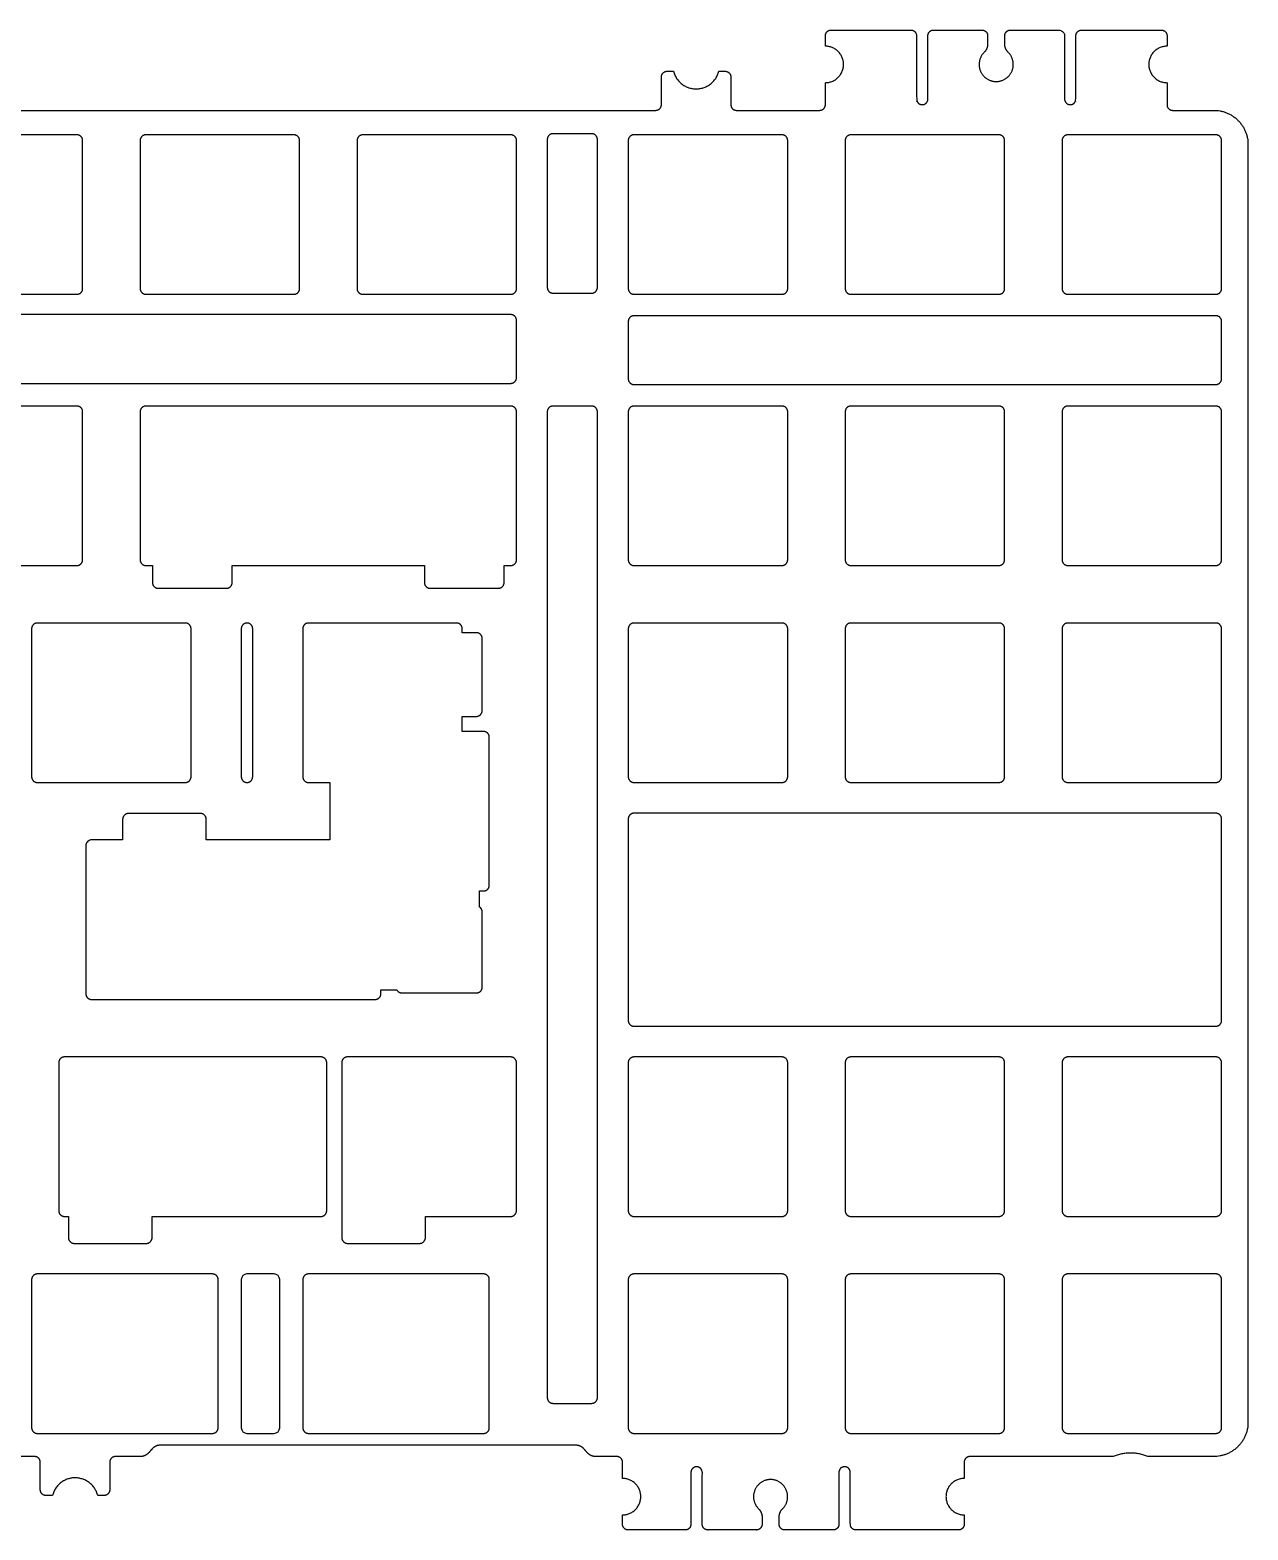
# Model space of a CAD drawing. Header units: millimetres. Extents: x 0 to 347, y 0 to 132.
# Drawn here: x 240.4 to 347.4, y 0 to 131.7 of the extents above; entities that cross this region are included whole.
import ezdxf

# ---------------------------------------------------------------- set-up
doc = ezdxf.new("R2010")
doc.units = ezdxf.units.MM
doc.layers.add('默认', color=7, linetype='Continuous', true_color=0x000000)

msp = doc.modelspace()

# ---------------------------------------------------------------- linework, layer by layer
at = {"layer": '默认'}
for p, q in [((300.89, 128.07), (301.45, 128.07)), ((295.85, 125.14), (295.85, 127.57)), ((301.95, 127.57), (301.95, 125.14)), ((310.25, 125.14), (310.25, 127.07)), ((340.25, 127.07), (340.25, 125.14)), ((302.45, 124.64), (309.75, 124.64)), ((340.75, 124.64), (344.36, 124.64)), ((347.36, 121.64), (347.36, 9.45)), ((261.84, 22.48), (259.46, 22.48)), ((258.96, 21.98), (258.96, 8.98)), ((262.34, 8.98), (262.34, 21.98)), ((259.46, 8.48), (261.84, 8.48)), ((241.31, 3.53), (241.31, 5.95)), ((247.41, 5.95), (247.41, 3.53))]:
    msp.add_line(p, q, dxfattribs=at)
for points in [[(282.62, 98.68), (250.58, 98.68)], [(250.58, 84.68), (251.16, 84.68), (251.16, 83.18)], [(258.16, 83.18), (258.16, 84.68), (275.04, 84.68), (275.04, 83.18)], [(282.04, 83.18), (282.04, 84.68), (282.62, 84.68)], [(279.59, 78.78), (278.36, 78.78), (278.36, 79.13)], [(280.24, 70.1), (278.36, 70.1), (278.36, 71.43), (279.59, 71.43)], [(264.86, 65.63), (266.74, 65.63), (266.74, 60.58)], [(279.89, 54.69), (279.89, 56.11), (280.24, 56.11)], [(271.22, 47.08), (271.22, 47.43), (272.61, 47.43)], [(267.78, 41.03), (267.78, 25.68)], [(243.43, 27.53), (243.78, 27.53), (243.78, 25.68)], [(251.13, 25.68), (251.13, 27.53), (265.96, 27.53)], [(275.13, 25.68), (275.13, 27.53), (282.62, 27.53)]]:
    msp.add_lwpolyline(points, dxfattribs=at)
for centre, start, end in [((259.46, 21.98), 90, 180), ((261.84, 21.98), 0, 90), ((259.46, 8.98), 180, 270), ((261.84, 8.98), 270, 0)]:
    msp.add_arc(centre, 0.5, start, end, dxfattribs=at)
for points, weights, degree in [([(310.25, 131.19), (310.25, 131.69), (310.75, 131.69)], [1, 0.707106781182, 1], 2), ([(324, 131.69), (324.5, 131.69), (324.5, 131.19)], [1, 0.70710739093, 1], 2), ([(324.5, 130.45), (324.5, 130.03), (324.2, 129.74)], [1, 0.921954445729, 1], 2), ([(326.3, 129.74), (326, 130.03), (326, 130.45)], [1, 0.921954445728, 1], 2), ([(339.75, 131.69), (340.25, 131.69), (340.25, 131.19)], [1, 0.707106781182, 1], 2), ([(295.85, 127.57), (295.85, 128.07), (296.35, 128.07)], [1, 0.707106781187, 1], 2), ([(301.45, 128.07), (301.95, 128.07), (301.95, 127.57)], [1, 0.707106781188, 1], 2), ([(295.35, 124.64), (295.85, 124.64), (295.85, 125.14)], [1, 0.707106784968, 1], 2), ([(301.95, 125.14), (301.95, 124.64), (302.45, 124.64)], [1, 0.707106778366, 1], 2), ([(309.75, 124.64), (310.25, 124.64), (310.25, 125.14)], [1, 0.707106781086, 1], 2), ([(340.25, 125.14), (340.25, 124.64), (340.75, 124.64)], [1, 0.707106781431, 1], 2), ([(344.36, 124.64), (347.36, 124.64), (347.36, 121.64)], [1, 0.707106781188, 1], 2), ([(245.03, 121.99), (245.03, 122.49), (244.53, 122.49)], [1, 0.707106781187, 1], 2), ([(250.58, 122.49), (250.08, 122.49), (250.08, 121.99)], [1, 0.707106781187, 1], 2), ([(264.08, 121.99), (264.08, 122.49), (263.58, 122.49)], [1, 0.707106781187, 1], 2), ([(269.63, 122.49), (269.13, 122.49), (269.13, 121.99)], [1, 0.707106781187, 1], 2), ([(283.13, 121.99), (283.13, 122.49), (282.62, 122.49)], [1, 0.707106781187, 1], 2), ([(286.33, 122.59), (285.83, 122.59), (285.83, 122.09)], [1, 0.707106781186, 1], 2), ([(290.23, 122.09), (290.23, 122.59), (289.73, 122.59)], [1, 0.707106781187, 1], 2), ([(293.44, 122.49), (292.94, 122.49), (292.94, 121.99)], [1, 0.707106781187, 1], 2), ([(306.94, 121.99), (306.94, 122.49), (306.44, 122.49)], [1, 0.707106781187, 1], 2), ([(312.49, 122.49), (311.99, 122.49), (311.99, 121.99)], [1, 0.707106781187, 1], 2), ([(325.99, 121.99), (325.99, 122.49), (325.49, 122.49)], [1, 0.707106781187, 1], 2), ([(331.54, 122.49), (331.04, 122.49), (331.04, 121.99)], [1, 0.707106781187, 1], 2), ([(345.04, 121.99), (345.04, 122.49), (344.54, 122.49)], [1, 0.707106781187, 1], 2), ([(244.53, 108.49), (245.03, 108.49), (245.03, 108.99)], [1, 0.707106781187, 1], 2), ([(250.08, 108.99), (250.08, 108.49), (250.58, 108.49)], [1, 0.707106781187, 1], 2), ([(263.58, 108.49), (264.08, 108.49), (264.08, 108.99)], [1, 0.707106781187, 1], 2), ([(269.13, 108.99), (269.13, 108.49), (269.63, 108.49)], [1, 0.707106781187, 1], 2), ([(282.62, 108.49), (283.13, 108.49), (283.13, 108.99)], [1, 0.707106781187, 1], 2), ([(285.83, 109.09), (285.83, 108.59), (286.33, 108.59)], [1, 0.707106781189, 1], 2), ([(289.73, 108.59), (290.23, 108.59), (290.23, 109.09)], [1, 0.707106781187, 1], 2), ([(292.94, 108.99), (292.94, 108.49), (293.44, 108.49)], [1, 0.707106781187, 1], 2), ([(306.44, 108.49), (306.94, 108.49), (306.94, 108.99)], [1, 0.707106781187, 1], 2), ([(311.99, 108.99), (311.99, 108.49), (312.49, 108.49)], [1, 0.707106781187, 1], 2), ([(325.49, 108.49), (325.99, 108.49), (325.99, 108.99)], [1, 0.707106781187, 1], 2), ([(331.04, 108.99), (331.04, 108.49), (331.54, 108.49)], [1, 0.707106781187, 1], 2), ([(344.54, 108.49), (345.04, 108.49), (345.04, 108.99)], [1, 0.707106781187, 1], 2), ([(283.13, 106.21), (283.13, 106.71), (282.62, 106.71)], [1, 0.707106781187, 1], 2), ([(293.44, 106.61), (292.94, 106.61), (292.94, 106.11)], [1, 0.707106781187, 1], 2), ([(345.04, 106.11), (345.04, 106.61), (344.54, 106.61)], [1, 0.707106781187, 1], 2), ([(282.62, 100.67), (283.13, 100.67), (283.13, 101.17)], [1, 0.707106781187, 1], 2), ([(292.94, 101.07), (292.94, 100.57), (293.44, 100.57)], [1, 0.707106781187, 1], 2), ([(344.54, 100.57), (345.04, 100.57), (345.04, 101.07)], [1, 0.707106781187, 1], 2), ([(245.03, 98.18), (245.03, 98.68), (244.53, 98.68)], [1, 0.707106781189, 1], 2), ([(250.58, 98.68), (250.08, 98.68), (250.08, 98.18)], [1, 0.707106781187, 1], 2), ([(283.13, 98.18), (283.13, 98.68), (282.62, 98.68)], [1, 0.707106781187, 1], 2), ([(286.33, 98.68), (285.83, 98.68), (285.83, 98.18)], [1, 0.707106781187, 1], 2), ([(290.23, 98.18), (290.23, 98.68), (289.73, 98.68)], [1, 0.707106781187, 1], 2), ([(293.44, 98.68), (292.94, 98.68), (292.94, 98.18)], [1, 0.707106781187, 1], 2), ([(306.94, 98.18), (306.94, 98.68), (306.44, 98.68)], [1, 0.707106781188, 1], 2), ([(312.49, 98.68), (311.99, 98.68), (311.99, 98.18)], [1, 0.707106781188, 1], 2), ([(325.99, 98.18), (325.99, 98.68), (325.49, 98.68)], [1, 0.707106781188, 1], 2), ([(331.54, 98.68), (331.04, 98.68), (331.04, 98.18)], [1, 0.707106781187, 1], 2), ([(345.04, 98.18), (345.04, 98.68), (344.54, 98.68)], [1, 0.707106781189, 1], 2), ([(244.53, 84.68), (245.03, 84.68), (245.03, 85.18)], [1, 0.707106781187, 1], 2), ([(250.08, 85.18), (250.08, 84.68), (250.58, 84.68)], [1, 0.707106781187, 1], 2), ([(282.62, 84.68), (283.13, 84.68), (283.13, 85.18)], [1, 0.707106781187, 1], 2), ([(292.94, 85.18), (292.94, 84.68), (293.44, 84.68)], [1, 0.707106781186, 1], 2), ([(306.44, 84.68), (306.94, 84.68), (306.94, 85.18)], [1, 0.707106781185, 1], 2), ([(311.99, 85.18), (311.99, 84.68), (312.49, 84.68)], [1, 0.707106781186, 1], 2), ([(325.49, 84.68), (325.99, 84.68), (325.99, 85.18)], [1, 0.707106781186, 1], 2), ([(331.04, 85.18), (331.04, 84.68), (331.54, 84.68)], [1, 0.707106781186, 1], 2), ([(344.54, 84.68), (345.04, 84.68), (345.04, 85.18)], [1, 0.707106781188, 1], 2), ([(251.16, 83.18), (251.16, 82.68), (251.66, 82.68)], [1, 0.707106781184, 1], 2), ([(257.66, 82.68), (258.16, 82.68), (258.16, 83.18)], [1, 0.707106781188, 1], 2), ([(275.04, 83.18), (275.04, 82.68), (275.54, 82.68)], [1, 0.707106781185, 1], 2), ([(281.54, 82.68), (282.04, 82.68), (282.04, 83.18)], [1, 0.707106781187, 1], 2), ([(241.05, 79.63), (240.55, 79.63), (240.55, 79.13)], [1, 0.707106781184, 1], 2), ([(254.55, 79.13), (254.55, 79.63), (254.05, 79.63)], [1, 0.707106781188, 1], 2), ([(264.86, 79.63), (264.57, 79.63), (264.36, 79.42), (264.36, 79.13)], [1, 0.804737854124, 0.804737854124, 1], 3), ([(278.36, 79.13), (278.36, 79.42), (278.15, 79.63), (277.86, 79.63)], [1, 0.804737854126, 0.804737854126, 1], 3), ([(293.44, 79.63), (292.94, 79.63), (292.94, 79.13)], [1, 0.707106781187, 1], 2), ([(306.94, 79.13), (306.94, 79.63), (306.44, 79.63)], [1, 0.707106781186, 1], 2), ([(312.49, 79.63), (311.99, 79.63), (311.99, 79.13)], [1, 0.707106781187, 1], 2), ([(325.99, 79.13), (325.99, 79.63), (325.49, 79.63)], [1, 0.707106781186, 1], 2), ([(331.54, 79.63), (331.04, 79.63), (331.04, 79.13)], [1, 0.707106781187, 1], 2), ([(345.04, 79.13), (345.04, 79.63), (344.54, 79.63)], [1, 0.707106781188, 1], 2), ([(280.12, 78.25), (280.12, 78.56), (279.9, 78.78), (279.59, 78.78)], [1, 0.804737854126, 0.804737854126, 1], 3), ([(279.59, 71.43), (279.9, 71.43), (280.12, 71.65), (280.12, 71.95)], [1, 0.804737854123, 0.804737854123, 1], 3), ([(280.74, 69.6), (280.74, 69.9), (280.54, 70.1), (280.24, 70.1)], [1, 0.804737854123, 0.804737854123, 1], 3), ([(240.55, 66.13), (240.55, 65.63), (241.05, 65.63)], [1, 0.707106781185, 1], 2), ([(254.05, 65.63), (254.55, 65.63), (254.55, 66.13)], [1, 0.707106781186, 1], 2), ([(264.36, 66.13), (264.36, 65.84), (264.57, 65.63), (264.86, 65.63)], [1, 0.804737854123, 0.804737854123, 1], 3), ([(292.94, 66.13), (292.94, 65.63), (293.44, 65.63)], [1, 0.707106781186, 1], 2), ([(306.44, 65.63), (306.94, 65.63), (306.94, 66.13)], [1, 0.707106781184, 1], 2), ([(311.99, 66.13), (311.99, 65.63), (312.49, 65.63)], [1, 0.707106781185, 1], 2), ([(325.49, 65.63), (325.99, 65.63), (325.99, 66.13)], [1, 0.707106781185, 1], 2), ([(331.04, 66.13), (331.04, 65.63), (331.54, 65.63)], [1, 0.707106781185, 1], 2), ([(344.54, 65.63), (345.04, 65.63), (345.04, 66.13)], [1, 0.707106781186, 1], 2), ([(249.07, 62.91), (248.76, 62.91), (248.54, 62.69), (248.54, 62.38)], [1, 0.804737854121, 0.804737854121, 1], 3), ([(255.89, 62.38), (255.89, 62.69), (255.68, 62.91), (255.37, 62.91)], [1, 0.804737854125, 0.804737854125, 1], 3), ([(293.44, 62.93), (292.94, 62.93), (292.94, 62.43)], [1, 0.707106781187, 1], 2), ([(345.04, 62.43), (345.04, 62.93), (344.54, 62.93)], [1, 0.707106781187, 1], 2), ([(280.24, 56.11), (280.54, 56.11), (280.74, 56.31), (280.74, 56.61)], [1, 0.804737854125, 0.804737854125, 1], 3), ([(280.12, 54.26), (280.12, 54.43), (280.04, 54.59), (279.89, 54.69)], [1, 0.923897586881, 0.923897586881, 1], 3), ([(272.61, 47.43), (272.7, 47.26), (272.87, 47.16), (273.07, 47.16)], [1, 0.906182889286, 0.906182889286, 1], 3), ([(279.62, 47.16), (279.91, 47.16), (280.12, 47.36), (280.12, 47.66)], [1, 0.804737854124, 0.804737854124, 1], 3), ([(245.31, 47.08), (245.31, 46.79), (245.52, 46.58), (245.81, 46.58)], [1, 0.804737854126, 0.804737854126, 1], 3), ([(270.72, 46.58), (271.01, 46.58), (271.22, 46.79), (271.22, 47.08)], [1, 0.804737854126, 0.804737854126, 1], 3), ([(292.94, 44.73), (292.94, 44.23), (293.44, 44.23)], [1, 0.707106781187, 1], 2), ([(344.54, 44.23), (345.04, 44.23), (345.04, 44.73)], [1, 0.707106781187, 1], 2), ([(243.43, 41.53), (242.93, 41.53), (242.93, 41.03)], [1, 0.707106781187, 1], 2), ([(266.46, 41.03), (266.46, 41.53), (265.96, 41.53)], [1, 0.707106781187, 1], 2), ([(268.28, 41.53), (267.78, 41.53), (267.78, 41.03)], [1, 0.70710678119, 1], 2), ([(283.12, 41.03), (283.12, 41.53), (282.62, 41.53)], [1, 0.707106781187, 1], 2), ([(293.44, 41.53), (292.94, 41.53), (292.94, 41.03)], [1, 0.707106781187, 1], 2), ([(306.94, 41.03), (306.94, 41.53), (306.44, 41.53)], [1, 0.707106781185, 1], 2), ([(312.49, 41.53), (311.99, 41.53), (311.99, 41.03)], [1, 0.707106781187, 1], 2), ([(325.99, 41.03), (325.99, 41.53), (325.49, 41.53)], [1, 0.707106781188, 1], 2), ([(331.54, 41.53), (331.04, 41.53), (331.04, 41.03)], [1, 0.707106781186, 1], 2), ([(345.04, 41.03), (345.04, 41.53), (344.54, 41.53)], [1, 0.707106781186, 1], 2), ([(242.93, 28.03), (242.93, 27.53), (243.43, 27.53)], [1, 0.707106781183, 1], 2), ([(265.96, 27.53), (266.46, 27.53), (266.46, 28.03)], [1, 0.707106781177, 1], 2), ([(282.62, 27.53), (283.12, 27.53), (283.12, 28.03)], [1, 0.707106781187, 1], 2), ([(292.94, 28.03), (292.94, 27.53), (293.44, 27.53)], [1, 0.707106781186, 1], 2), ([(306.44, 27.53), (306.94, 27.53), (306.94, 28.03)], [1, 0.707106781187, 1], 2), ([(311.99, 28.03), (311.99, 27.53), (312.49, 27.53)], [1, 0.707106781186, 1], 2), ([(325.49, 27.53), (325.99, 27.53), (325.99, 28.03)], [1, 0.707106781185, 1], 2), ([(331.04, 28.03), (331.04, 27.53), (331.54, 27.53)], [1, 0.707106781187, 1], 2), ([(344.54, 27.53), (345.04, 27.53), (345.04, 28.03)], [1, 0.707106781188, 1], 2), ([(243.78, 25.68), (243.78, 25.16), (244.31, 25.16)], [1, 0.707106781183, 1], 2), ([(250.61, 25.16), (251.13, 25.16), (251.13, 25.68)], [1, 0.707106781187, 1], 2), ([(267.78, 25.68), (267.78, 25.16), (268.31, 25.16)], [1, 0.707106781189, 1], 2), ([(274.61, 25.16), (275.13, 25.16), (275.13, 25.68)], [1, 0.707106781185, 1], 2), ([(241.05, 22.48), (240.55, 22.48), (240.55, 21.98)], [1, 0.707106781184, 1], 2), ([(256.93, 21.98), (256.93, 22.48), (256.43, 22.48)], [1, 0.707106781184, 1], 2), ([(264.86, 22.48), (264.36, 22.48), (264.36, 21.98)], [1, 0.707106781188, 1], 2), ([(280.74, 21.98), (280.74, 22.48), (280.24, 22.48)], [1, 0.707106781186, 1], 2), ([(293.44, 22.48), (292.94, 22.48), (292.94, 21.98)], [1, 0.707106781187, 1], 2), ([(306.94, 21.98), (306.94, 22.48), (306.44, 22.48)], [1, 0.707106781185, 1], 2), ([(312.49, 22.48), (311.99, 22.48), (311.99, 21.98)], [1, 0.707106781187, 1], 2), ([(325.99, 21.98), (325.99, 22.48), (325.49, 22.48)], [1, 0.707106781186, 1], 2), ([(331.54, 22.48), (331.04, 22.48), (331.04, 21.98)], [1, 0.707106781186, 1], 2), ([(345.04, 21.98), (345.04, 22.48), (344.54, 22.48)], [1, 0.707106781186, 1], 2), ([(285.83, 11.62), (285.83, 11.12), (286.33, 11.12)], [1, 0.707106781184, 1], 2), ([(289.73, 11.12), (290.23, 11.12), (290.23, 11.62)], [1, 0.707106781186, 1], 2), ([(347.36, 9.45), (347.36, 6.45), (344.36, 6.45)], [1, 0.707106781187, 1], 2), ([(240.55, 8.98), (240.55, 8.48), (241.05, 8.48)], [1, 0.707106781181, 1], 2), ([(256.43, 8.48), (256.93, 8.48), (256.93, 8.98)], [1, 0.707106781182, 1], 2), ([(264.36, 8.98), (264.36, 8.48), (264.86, 8.48)], [1, 0.707106781187, 1], 2), ([(280.24, 8.48), (280.74, 8.48), (280.74, 8.98)], [1, 0.707106781186, 1], 2), ([(292.94, 8.98), (292.94, 8.48), (293.44, 8.48)], [1, 0.707106781186, 1], 2), ([(306.44, 8.48), (306.94, 8.48), (306.94, 8.98)], [1, 0.707106781187, 1], 2), ([(311.99, 8.98), (311.99, 8.48), (312.49, 8.48)], [1, 0.707106781187, 1], 2), ([(325.49, 8.48), (325.99, 8.48), (325.99, 8.98)], [1, 0.707106781187, 1], 2), ([(331.04, 8.98), (331.04, 8.48), (331.54, 8.48)], [1, 0.707106781187, 1], 2), ([(344.54, 8.48), (345.04, 8.48), (345.04, 8.98)], [1, 0.707106781188, 1], 2), ([(250.85, 6.8), (250.55, 6.45), (250.09, 6.45)], [1, 0.909565800026, 1], 2), ([(251.87, 7.45), (251.42, 7.45), (251.12, 7.11)], [1, 0.909565795636, 1], 2), ([(289.06, 7.11), (288.76, 7.45), (288.31, 7.45)], [1, 0.909565816737, 1], 2), ([(290.09, 6.45), (289.63, 6.45), (289.33, 6.8)], [1, 0.909565812346, 1], 2), ([(338.57, 6.45), (337.05, 7.08), (335.52, 6.45)], [1, 0.924928063527, 1], 2), ([(241.31, 5.95), (241.31, 6.45), (240.81, 6.45)], [1, 0.707106778366, 1], 2), ([(247.91, 6.45), (247.41, 6.45), (247.41, 5.95)], [1, 0.707106784968, 1], 2), ([(322.94, 6.45), (322.44, 6.45), (322.44, 5.95)], [1, 0.707106769592, 1], 2), ([(241.81, 3.03), (241.31, 3.03), (241.31, 3.53)], [1, 0.707106781197, 1], 2), ([(247.41, 3.53), (247.41, 3.03), (246.91, 3.03)], [1, 0.707106781188, 1], 2), ([(304.39, 1.86), (304.69, 1.56), (304.69, 1.14)], [1, 0.921954445728, 1], 2), ([(306.19, 1.14), (306.19, 1.56), (306.49, 1.86)], [1, 0.921954445729, 1], 2), ([(292.94, 0), (292.44, 0), (292.44, 0.5)], [1, 0.70710678118, 1], 2), ([(306.69, 0), (306.19, 0), (306.19, 0.5)], [1, 0.70710739093, 1], 2)]:
    msp.add_rational_spline(points, weights, degree=degree, dxfattribs=at)
for points, degree in [([(310.25, 130.27), (310.25, 130.73), (310.25, 131.19)], 2), ([(310.75, 131.69), (314.25, 131.69), (317.75, 131.69)], 2), ([(319.75, 131.69), (321.87, 131.69), (324, 131.69)], 2), ([(324.5, 131.19), (324.5, 130.82), (324.5, 130.45)], 2), ([(326, 130.45), (326, 130.82), (326, 131.19)], 2), ([(332.75, 131.69), (336.25, 131.69), (339.75, 131.69)], 2), ([(340.25, 131.19), (340.25, 130.73), (340.25, 130.27)], 2), ([(296.35, 128.07), (296.63, 128.07), (296.91, 128.07)], 2), ([(238.9, 124.64), (267.13, 124.64), (295.35, 124.64)], 2), ([(244.53, 122.49), (238.03, 122.49), (231.53, 122.49)], 2), ([(263.58, 122.49), (257.08, 122.49), (250.58, 122.49)], 2), ([(282.62, 122.49), (276.13, 122.49), (269.63, 122.49)], 2), ([(289.73, 122.59), (288.03, 122.59), (286.33, 122.59)], 2), ([(306.44, 122.49), (299.94, 122.49), (293.44, 122.49)], 2), ([(325.49, 122.49), (318.99, 122.49), (312.49, 122.49)], 2), ([(344.54, 122.49), (338.04, 122.49), (331.54, 122.49)], 2), ([(245.03, 108.99), (245.03, 115.49), (245.03, 121.99)], 2), ([(250.08, 121.99), (250.08, 115.49), (250.08, 108.99)], 2), ([(264.08, 108.99), (264.08, 115.49), (264.08, 121.99)], 2), ([(269.13, 121.99), (269.13, 115.49), (269.13, 108.99)], 2), ([(283.13, 108.99), (283.13, 115.49), (283.13, 121.99)], 2), ([(285.83, 122.09), (285.83, 115.59), (285.83, 109.09)], 2), ([(290.23, 109.09), (290.23, 115.59), (290.23, 122.09)], 2), ([(292.94, 121.99), (292.94, 115.49), (292.94, 108.99)], 2), ([(306.94, 108.99), (306.94, 115.49), (306.94, 121.99)], 2), ([(311.99, 121.99), (311.99, 115.49), (311.99, 108.99)], 2), ([(325.99, 108.99), (325.99, 115.49), (325.99, 121.99)], 2), ([(331.04, 121.99), (331.04, 115.49), (331.04, 108.99)], 2), ([(345.04, 108.99), (345.04, 115.49), (345.04, 121.99)], 2), ([(231.53, 108.49), (238.03, 108.49), (244.53, 108.49)], 2), ([(250.58, 108.49), (257.08, 108.49), (263.58, 108.49)], 2), ([(269.63, 108.49), (276.13, 108.49), (282.62, 108.49)], 2), ([(286.33, 108.59), (288.03, 108.59), (289.73, 108.59)], 2), ([(293.44, 108.49), (299.94, 108.49), (306.44, 108.49)], 2), ([(312.49, 108.49), (318.99, 108.49), (325.49, 108.49)], 2), ([(331.54, 108.49), (338.04, 108.49), (344.54, 108.49)], 2), ([(282.62, 106.71), (214.91, 106.71), (145.8, 106.71)], 2), ([(283.13, 101.17), (283.13, 103.69), (283.13, 106.21)], 2), ([(292.94, 106.11), (292.94, 103.59), (292.94, 101.07)], 2), ([(344.54, 106.61), (318.99, 106.61), (293.44, 106.61)], 2), ([(345.04, 101.07), (345.04, 103.59), (345.04, 106.11)], 2), ([(145.8, 100.67), (214.91, 100.67), (282.62, 100.67)], 2), ([(293.44, 100.57), (318.99, 100.57), (344.54, 100.57)], 2), ([(244.53, 98.68), (238.03, 98.68), (231.53, 98.68)], 2), ([(245.03, 85.18), (245.03, 91.68), (245.03, 98.18)], 2), ([(250.08, 98.18), (250.08, 91.68), (250.08, 85.18)], 2), ([(283.13, 85.18), (283.13, 91.68), (283.13, 98.18)], 2), ([(285.83, 98.18), (285.83, 54.9), (285.83, 11.62)], 2), ([(289.73, 98.68), (288.03, 98.68), (286.33, 98.68)], 2), ([(290.23, 11.62), (290.23, 54.9), (290.23, 98.18)], 2), ([(292.94, 98.18), (292.94, 91.68), (292.94, 85.18)], 2), ([(306.44, 98.68), (299.94, 98.68), (293.44, 98.68)], 2), ([(306.94, 85.18), (306.94, 91.68), (306.94, 98.18)], 2), ([(311.99, 98.18), (311.99, 91.68), (311.99, 85.18)], 2), ([(325.49, 98.68), (318.99, 98.68), (312.49, 98.68)], 2), ([(325.99, 85.18), (325.99, 91.68), (325.99, 98.18)], 2), ([(331.04, 98.18), (331.04, 91.68), (331.04, 85.18)], 2), ([(344.54, 98.68), (338.04, 98.68), (331.54, 98.68)], 2), ([(345.04, 85.18), (345.04, 91.68), (345.04, 98.18)], 2), ([(231.53, 84.68), (238.03, 84.68), (244.53, 84.68)], 2), ([(293.44, 84.68), (299.94, 84.68), (306.44, 84.68)], 2), ([(312.49, 84.68), (318.99, 84.68), (325.49, 84.68)], 2), ([(331.54, 84.68), (338.04, 84.68), (344.54, 84.68)], 2), ([(251.66, 82.68), (254.66, 82.68), (257.66, 82.68)], 2), ([(275.54, 82.68), (278.54, 82.68), (281.54, 82.68)], 2), ([(240.55, 79.13), (240.55, 72.63), (240.55, 66.13)], 2), ([(254.05, 79.63), (247.55, 79.63), (241.05, 79.63)], 2), ([(254.55, 66.13), (254.55, 72.63), (254.55, 79.13)], 2), ([(258.96, 79.13), (258.96, 72.63), (258.96, 66.13)], 2), ([(259.96, 66.13), (259.96, 72.63), (259.96, 79.13)], 2), ([(264.36, 79.13), (264.36, 74.8), (264.36, 70.46), (264.36, 66.13)], 3), ([(277.86, 79.63), (273.53, 79.63), (269.2, 79.63), (264.86, 79.63)], 3), ([(292.94, 79.13), (292.94, 72.63), (292.94, 66.13)], 2), ([(306.44, 79.63), (299.94, 79.63), (293.44, 79.63)], 2), ([(306.94, 66.13), (306.94, 72.63), (306.94, 79.13)], 2), ([(311.99, 79.13), (311.99, 72.63), (311.99, 66.13)], 2), ([(325.49, 79.63), (318.99, 79.63), (312.49, 79.63)], 2), ([(325.99, 66.13), (325.99, 72.63), (325.99, 79.13)], 2), ([(331.04, 79.13), (331.04, 72.63), (331.04, 66.13)], 2), ([(344.54, 79.63), (338.04, 79.63), (331.54, 79.63)], 2), ([(345.04, 66.13), (345.04, 72.63), (345.04, 79.13)], 2), ([(280.12, 71.95), (280.12, 74.05), (280.12, 76.15), (280.12, 78.25)], 3), ([(280.74, 56.61), (280.74, 60.94), (280.74, 65.27), (280.74, 69.6)], 3), ([(241.05, 65.63), (247.55, 65.63), (254.05, 65.63)], 2), ([(293.44, 65.63), (299.94, 65.63), (306.44, 65.63)], 2), ([(312.49, 65.63), (318.99, 65.63), (325.49, 65.63)], 2), ([(331.54, 65.63), (338.04, 65.63), (344.54, 65.63)], 2), ([(248.54, 62.38), (248.54, 61.78), (248.54, 61.18), (248.54, 60.58)], 3), ([(255.37, 62.91), (253.27, 62.91), (251.17, 62.91), (249.07, 62.91)], 3), ([(255.89, 60.58), (255.89, 61.18), (255.89, 61.78), (255.89, 62.38)], 3), ([(292.94, 62.43), (292.94, 53.58), (292.94, 44.73)], 2), ([(344.54, 62.93), (318.99, 62.93), (293.44, 62.93)], 2), ([(345.04, 44.73), (345.04, 53.58), (345.04, 62.43)], 2), ([(266.74, 60.58), (263.92, 60.58), (260.3, 60.58), (255.89, 60.58)], 3), ([(245.31, 60.08), (245.31, 55.75), (245.31, 51.41), (245.31, 47.08)], 3), ([(280.12, 47.66), (280.12, 49.86), (280.12, 52.06), (280.12, 54.26)], 3), ([(245.81, 46.58), (258.08, 46.58), (266.38, 46.58), (270.72, 46.58)], 3), ([(273.07, 47.16), (275.25, 47.16), (277.43, 47.16), (279.62, 47.16)], 3), ([(293.44, 44.23), (318.99, 44.23), (344.54, 44.23)], 2), ([(242.93, 41.03), (242.93, 34.53), (242.93, 28.03)], 2), ([(265.96, 41.53), (254.69, 41.53), (243.43, 41.53)], 2), ([(266.46, 28.03), (266.46, 34.53), (266.46, 41.03)], 2), ([(282.62, 41.53), (275.45, 41.53), (268.28, 41.53)], 2), ([(283.12, 28.03), (283.12, 34.53), (283.12, 41.03)], 2), ([(292.94, 41.03), (292.94, 34.53), (292.94, 28.03)], 2), ([(306.44, 41.53), (299.01, 41.53), (293.44, 41.53)], 2), ([(306.94, 28.03), (306.94, 34.53), (306.94, 41.03)], 2), ([(311.99, 41.03), (311.99, 34.53), (311.99, 28.03)], 2), ([(325.49, 41.53), (318.99, 41.53), (312.49, 41.53)], 2), ([(325.99, 28.03), (325.99, 34.53), (325.99, 41.03)], 2), ([(331.04, 41.03), (331.04, 34.53), (331.04, 28.03)], 2), ([(344.54, 41.53), (338.96, 41.53), (331.54, 41.53)], 2), ([(345.04, 28.03), (345.04, 34.53), (345.04, 41.03)], 2), ([(293.44, 27.53), (299.01, 27.53), (306.44, 27.53)], 2), ([(312.49, 27.53), (318.99, 27.53), (325.49, 27.53)], 2), ([(331.54, 27.53), (338.96, 27.53), (344.54, 27.53)], 2), ([(244.31, 25.16), (247.46, 25.16), (250.61, 25.16)], 2), ([(268.31, 25.16), (271.46, 25.16), (274.61, 25.16)], 2), ([(256.43, 22.48), (248.74, 22.48), (241.05, 22.48)], 2), ([(280.24, 22.48), (272.55, 22.48), (264.86, 22.48)], 2), ([(306.44, 22.48), (299.94, 22.48), (293.44, 22.48)], 2), ([(325.49, 22.48), (318.99, 22.48), (312.49, 22.48)], 2), ([(344.54, 22.48), (338.04, 22.48), (331.54, 22.48)], 2), ([(240.55, 21.98), (240.55, 15.48), (240.55, 8.98)], 2), ([(256.93, 8.98), (256.93, 15.48), (256.93, 21.98)], 2), ([(264.36, 21.98), (264.36, 15.48), (264.36, 8.98)], 2), ([(280.74, 8.98), (280.74, 15.48), (280.74, 21.98)], 2), ([(292.94, 21.98), (292.94, 15.48), (292.94, 8.98)], 2), ([(306.94, 8.98), (306.94, 15.48), (306.94, 21.98)], 2), ([(311.99, 21.98), (311.99, 15.48), (311.99, 8.98)], 2), ([(325.99, 8.98), (325.99, 15.48), (325.99, 21.98)], 2), ([(331.04, 21.98), (331.04, 15.48), (331.04, 8.98)], 2), ([(345.04, 8.98), (345.04, 15.48), (345.04, 21.98)], 2), ([(286.33, 11.12), (288.03, 11.12), (289.73, 11.12)], 2), ([(241.05, 8.48), (248.74, 8.48), (256.43, 8.48)], 2), ([(264.86, 8.48), (272.55, 8.48), (280.24, 8.48)], 2), ([(293.44, 8.48), (299.94, 8.48), (306.44, 8.48)], 2), ([(312.49, 8.48), (318.99, 8.48), (325.49, 8.48)], 2), ([(331.54, 8.48), (338.04, 8.48), (344.54, 8.48)], 2), ([(251.12, 7.11), (250.98, 6.95), (250.85, 6.8)], 2), ([(288.31, 7.45), (270.78, 7.45), (251.87, 7.45)], 2), ([(289.33, 6.8), (289.2, 6.95), (289.06, 7.11)], 2), ([(240.81, 6.45), (232.68, 6.45), (224.8, 6.45)], 2), ([(250.09, 6.45), (249, 6.45), (247.91, 6.45)], 2), ([(292.44, 4.53), (292.44, 5.5), (292.44, 5.95)], 2), ([(322.44, 5.95), (322.44, 5.5), (322.44, 4.53)], 2), ([(335.52, 6.45), (329.23, 6.45), (322.94, 6.45)], 2), ([(242.38, 3.03), (242.1, 3.03), (241.81, 3.03)], 2), ([(246.91, 3.03), (246.63, 3.03), (246.35, 3.03)], 2), ([(292.44, 0.5), (292.44, 0.91), (292.44, 1.33)], 2), ([(322.44, 1.33), (322.44, 0.91), (322.44, 0.5)], 2), ([(297.94, 0), (295.44, 0), (292.94, 0)], 2), ([(304.69, 1.14), (304.69, 0.82), (304.69, 0.5)], 2), ([(306.19, 0.5), (306.19, 0.82), (306.19, 1.14)], 2), ([(310.94, 0), (308.81, 0), (306.69, 0)], 2), ([(321.94, 0), (317.44, 0), (312.94, 0)], 2)]:
    msp.add_open_spline(points, degree=degree, dxfattribs=at)
for points, weights, knots in [([(317.75, 131.69), (317.96, 131.69), (318.1, 131.55), (318.25, 131.4), (318.25, 131.19)], [1, 0.923879313886, 1, 0.923879313886, 1], [611.7263817, 611.7263817, 611.7263817, 612.1190814, 612.1190814, 612.5117811, 612.5117811, 612.5117811]), ([(318.25, 131.19), (318.25, 129.65), (318.25, 125.64), (318.25, 125.43), (318.4, 125.29), (318.54, 125.14), (318.75, 125.14), (319.25, 125.14), (319.25, 125.64)], [1, 1, 1, 0.923879313885, 1, 0.923879313885, 1, 0.707107589127, 1], [612.511781, 612.511781, 612.511781, 616.517455, 616.517455, 616.910155, 616.910155, 617.302854, 617.302854, 618.088251, 618.088251, 618.088251]), ([(319.25, 125.64), (319.25, 129.65), (319.25, 131.19), (319.25, 131.69), (319.75, 131.69)], [1, 1, 1, 0.70710693126, 1], [618.088251, 618.088251, 618.088251, 622.093929, 622.093929, 622.879327, 622.879327, 622.879327]), ([(326, 131.19), (326, 131.4), (326.15, 131.55), (326.29, 131.69), (326.5, 131.69), (328.63, 131.69), (330.75, 131.69), (331.25, 131.69), (331.25, 131.19), (331.25, 129.65), (331.25, 125.64)], [1, 0.923804026725, 1, 0.923804026725, 1, 1, 1, 0.707107589132, 1, 1, 1], [637.649346, 637.649346, 637.649346, 638.042243, 638.042243, 638.435139, 638.435139, 642.684754, 642.684754, 643.470151, 643.470151, 647.47583, 647.47583, 647.47583]), ([(331.25, 125.64), (331.25, 125.14), (331.75, 125.14), (331.96, 125.14), (332.1, 125.29), (332.25, 125.43), (332.25, 125.64), (332.25, 129.65), (332.25, 131.19)], [1, 0.707107589127, 1, 0.923879313885, 1, 0.923879313885, 1, 1, 1], [647.47583, 647.47583, 647.47583, 648.261227, 648.261227, 648.653927, 648.653927, 649.046626, 649.046626, 653.0523, 653.0523, 653.0523]), ([(332.25, 131.19), (332.25, 131.4), (332.4, 131.55), (332.54, 131.69), (332.75, 131.69)], [1, 0.923879313886, 1, 0.923879313886, 1], [653.0523004, 653.0523004, 653.0523004, 653.4450001, 653.4450001, 653.8376997, 653.8376997, 653.8376997]), ([(310.25, 127.07), (311.85, 127.07), (311.85, 128.67), (311.85, 130.27), (310.25, 130.27)], [1, 0.707114400908, 1.00002155194, 0.707114400908, 1], [599.120886, 599.120886, 599.120886, 601.634161, 601.634161, 604.147435, 604.147435, 604.147435]), ([(324.2, 129.74), (323.48, 129.03), (323.86, 128.1), (324.24, 127.17), (325.25, 127.17), (326.26, 127.17), (326.64, 128.1), (327.02, 129.03), (326.3, 129.74)], [1, 0.830077996869, 1, 0.830077996869, 1, 0.830077996869, 1, 0.830077996869, 1], [629.235203, 629.235203, 629.235203, 631.009849, 631.009849, 632.784496, 632.784496, 634.559142, 634.559142, 636.333789, 636.333789, 636.333789]), ([(340.25, 130.27), (338.65, 130.27), (338.65, 128.67), (338.65, 127.07), (340.25, 127.07)], [1, 0.707116940833, 1.00002873603, 0.707116940833, 1], [661.416647, 661.416647, 661.416647, 663.929921, 663.929921, 666.443195, 666.443195, 666.443195]), ([(296.91, 128.07), (297.3, 126.52), (298.9, 126.52), (300.5, 126.52), (300.89, 128.07)], [1, 0.82280332895, 1.08851835464, 0.82280332895, 1], [578.755146, 578.755146, 578.755146, 581.438913, 581.438913, 584.12268, 584.12268, 584.12268]), ([(259.96, 79.13), (259.96, 79.63), (259.46, 79.63), (258.96, 79.63), (258.96, 79.13)], [1, 0.707106781187, 1, 0.707106781187, 1], [7839.905686, 7839.905686, 7839.905686, 7840.691084, 7840.691084, 7841.476483, 7841.476483, 7841.476483]), ([(258.96, 66.13), (258.96, 65.63), (259.46, 65.63), (259.96, 65.63), (259.96, 66.13)], [1, 0.707106781187, 1, 0.707106781187, 1], [7825.33489, 7825.33489, 7825.33489, 7826.120288, 7826.120288, 7826.905686, 7826.905686, 7826.905686]), ([(292.44, 5.95), (292.44, 6.45), (291.94, 6.45), (291.01, 6.45), (290.09, 6.45)], [1, 0.707106779596, 1, 1, 1], [879.523915, 879.523915, 879.523915, 880.309314, 880.309314, 882.556313, 882.556313, 882.556313]), ([(299.44, 0.5), (299.44, 2.2), (299.44, 5.05), (299.44, 5.26), (299.29, 5.41), (299.14, 5.55), (298.94, 5.55), (298.44, 5.55), (298.44, 5.05)], [1, 1, 1, 0.923879313885, 1, 0.923879313885, 1, 0.707107589127, 1], [857.582608, 857.582608, 857.582608, 860.403028, 860.403028, 860.795728, 860.795728, 861.188427, 861.188427, 861.973824, 861.973824, 861.973824]), ([(312.44, 5.05), (312.44, 5.55), (311.94, 5.55), (311.73, 5.55), (311.58, 5.41), (311.44, 5.26), (311.44, 5.05), (311.44, 2.2), (311.44, 0.5)], [1, 0.707107589127, 1, 0.923879313885, 1, 0.923879313885, 1, 1, 1], [831.815171, 831.815171, 831.815171, 832.600568, 832.600568, 832.993268, 832.993268, 833.385967, 833.385967, 836.206385, 836.206385, 836.206385]), ([(246.35, 3.03), (245.96, 4.58), (244.36, 4.58), (242.77, 4.58), (242.38, 3.03)], [1, 0.82280332895, 1.08851835464, 0.82280332895, 1], [914.811197, 914.811197, 914.811197, 917.494964, 917.494964, 920.17873, 920.17873, 920.17873]), ([(292.44, 1.33), (294.04, 1.33), (294.04, 2.93), (294.04, 4.53), (292.44, 4.53)], [1, 0.707119480768, 1.00003592016, 0.707119480768, 1], [873.945949, 873.945949, 873.945949, 876.459223, 876.459223, 878.972497, 878.972497, 878.972497]), ([(298.44, 5.05), (298.44, 2.01), (298.44, 0.5), (298.44, 0), (297.94, 0)], [1, 1, 1, 0.707107589274, 1], [861.973824, 861.973824, 861.973824, 865.21657, 865.21657, 866.001967, 866.001967, 866.001967]), ([(306.49, 1.86), (307.21, 2.56), (306.82, 3.49), (306.44, 4.43), (305.44, 4.43), (304.43, 4.43), (304.05, 3.49), (303.67, 2.56), (304.39, 1.86)], [1, 0.830077996869, 1, 0.830077996869, 1, 0.830077996869, 1, 0.830077996869, 1], [843.347659, 843.347659, 843.347659, 845.122306, 845.122306, 846.896952, 846.896952, 848.671598, 848.671598, 850.446245, 850.446245, 850.446245]), ([(312.94, 0), (312.44, 0), (312.44, 0.5), (312.44, 2.01), (312.44, 5.05)], [1, 0.707107728239, 1, 1, 1], [827.787029, 827.787029, 827.787029, 828.572426, 828.572426, 831.815171, 831.815171, 831.815171]), ([(322.44, 4.53), (320.84, 4.53), (320.84, 2.93), (320.84, 1.33), (322.44, 1.33)], [1, 0.707116940834, 1.00002873603, 0.707116940833, 1], [814.283166, 814.283166, 814.283166, 816.79644, 816.79644, 819.309714, 819.309714, 819.309714]), ([(304.69, 0.5), (304.69, 0.29), (304.54, 0.15), (304.39, 0), (304.19, 0), (302.06, 0), (299.94, 0), (299.73, 0), (299.58, 0.15), (299.44, 0.29), (299.44, 0.5)], [1, 0.923804026725, 1, 0.923804026725, 1, 1, 1, 0.923879313898, 1, 0.923879313898, 1], [851.761803, 851.761803, 851.761803, 852.154699, 852.154699, 852.547595, 852.547595, 856.797208, 856.797208, 857.189908, 857.189908, 857.582608, 857.582608, 857.582608]), ([(311.44, 0.5), (311.44, 0.29), (311.29, 0.15), (311.14, 0), (310.94, 0)], [1, 0.923879135815, 1, 0.923879135815, 1], [836.2063851, 836.2063851, 836.2063851, 836.5990852, 836.5990852, 836.9917853, 836.9917853, 836.9917853]), ([(322.44, 0.5), (322.44, 0.29), (322.29, 0.15), (322.14, 0), (321.94, 0)], [1, 0.923879494854, 1, 0.923879494854, 1], [819.8016381, 819.8016381, 819.8016381, 820.1943373, 820.1943373, 820.5870365, 820.5870365, 820.5870365])]:
    msp.add_rational_spline(points, weights, degree=2, knots=knots, dxfattribs=at)
for points, degree, knots in [([(248.54, 60.58), (248.38, 60.58), (248.22, 60.58), (248.06, 60.58), (247.92, 60.58), (247.77, 60.58), (247.62, 60.58), (247.46, 60.58), (247.3, 60.58), (247.14, 60.58), (247.06, 60.58), (246.98, 60.58), (246.9, 60.58), (246.83, 60.58), (246.76, 60.58), (246.69, 60.58), (246.6, 60.58), (246.52, 60.58), (246.44, 60.58), (246.36, 60.58), (246.28, 60.58), (246.2, 60.58), (246.12, 60.58), (246.04, 60.58), (245.96, 60.58), (245.89, 60.58), (245.83, 60.58), (245.76, 60.58), (245.7, 60.57), (245.64, 60.55), (245.58, 60.52), (245.52, 60.49), (245.47, 60.45), (245.43, 60.4), (245.35, 60.31), (245.31, 60.19), (245.31, 60.08)], 3, [2515.480422, 2515.480422, 2515.480422, 2515.480422, 2515.958661, 2515.958661, 2515.958661, 2516.401504, 2516.401504, 2516.401504, 2516.886059, 2516.886059, 2516.886059, 2517.121543, 2517.121543, 2517.121543, 2517.334704, 2517.334704, 2517.334704, 2517.587938, 2517.587938, 2517.587938, 2517.825488, 2517.825488, 2517.825488, 2518.063912, 2518.063912, 2518.063912, 2518.259847, 2518.259847, 2518.259847, 2518.454654, 2518.454654, 2518.454654, 2518.649011, 2518.649011, 2518.649011, 2519.006027, 2519.006027, 2519.006027, 2519.006027]), ([(344.36, 6.45), (342.02, 6.45), (339.68, 6.45), (339.12, 6.45), (338.57, 6.45)], 2, [794.376211, 794.376211, 794.376211, 799.056148, 799.056148, 800.001795, 800.001795, 800.001795])]:
    msp.add_open_spline(points, degree=degree, knots=knots, dxfattribs=at)

doc.saveas('drawing.dxf')
